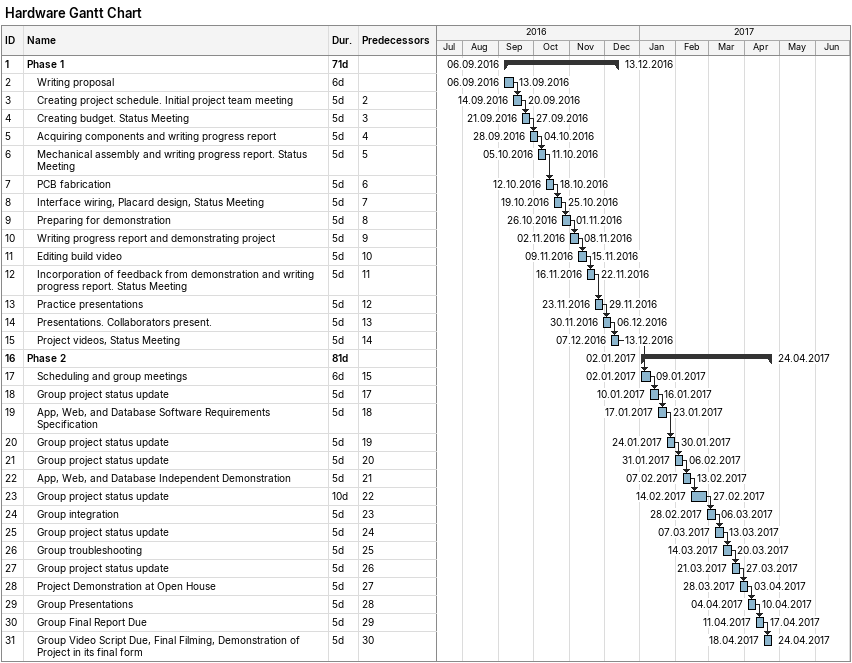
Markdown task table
Hardware Gantt Chart

| ID | Level | Task | Duration | Start | Finish | Predecessors |
|---|---|---|---|---|---|---|
| 1 | 1 | **Phase 1** | 71d | 2016-09-06 | 2016-12-13 |  |
| 2 | 2 | Writing proposal | 6d | 2016-09-06 | 2016-09-13 |  |
| 3 | 2 | Creating project schedule. Initial project team meeting | 5d | 2016-09-14 | 2016-09-20 | 2 |
| 4 | 2 | Creating budget. Status Meeting | 5d | 2016-09-21 | 2016-09-27 | 3 |
| 5 | 2 | Acquiring components and writing progress report | 5d | 2016-09-28 | 2016-10-04 | 4 |
| 6 | 2 | Mechanical assembly and writing progress report. Status Meeting | 5d | 2016-10-05 | 2016-10-11 | 5 |
| 7 | 2 | PCB fabrication | 5d | 2016-10-12 | 2016-10-18 | 6 |
| 8 | 2 | Interface wiring, Placard design, Status Meeting | 5d | 2016-10-19 | 2016-10-25 | 7 |
| 9 | 2 | Preparing for demonstration | 5d | 2016-10-26 | 2016-11-01 | 8 |
| 10 | 2 | Writing progress report and demonstrating project | 5d | 2016-11-02 | 2016-11-08 | 9 |
| 11 | 2 | Editing build video | 5d | 2016-11-09 | 2016-11-15 | 10 |
| 12 | 2 | Incorporation of feedback from demonstration and writing progress report. Status Meeting | 5d | 2016-11-16 | 2016-11-22 | 11 |
| 13 | 2 | Practice presentations | 5d | 2016-11-23 | 2016-11-29 | 12 |
| 14 | 2 | Presentations. Collaborators present. | 5d | 2016-11-30 | 2016-12-06 | 13 |
| 15 | 2 | Project videos, Status Meeting | 5d | 2016-12-07 | 2016-12-13 | 14 |
| 16 | 1 | **Phase 2** | 81d | 2017-01-02 | 2017-04-24 |  |
| 17 | 2 | Scheduling and group meetings | 6d | 2017-01-02 | 2017-01-09 | 15 |
| 18 | 2 | Group project status update | 5d | 2017-01-10 | 2017-01-16 | 17 |
| 19 | 2 | App, Web, and Database Software Requirements Specification | 5d | 2017-01-17 | 2017-01-23 | 18 |
| 20 | 2 | Group project status update | 5d | 2017-01-24 | 2017-01-30 | 19 |
| 21 | 2 | Group project status update | 5d | 2017-01-31 | 2017-02-06 | 20 |
| 22 | 2 | App, Web, and Database Independent Demonstration | 5d | 2017-02-07 | 2017-02-13 | 21 |
| 23 | 2 | Group project status update | 10d | 2017-02-14 | 2017-02-27 | 22 |
| 24 | 2 | Group integration | 5d | 2017-02-28 | 2017-03-06 | 23 |
| 25 | 2 | Group project status update | 5d | 2017-03-07 | 2017-03-13 | 24 |
| 26 | 2 | Group troubleshooting | 5d | 2017-03-14 | 2017-03-20 | 25 |
| 27 | 2 | Group project status update | 5d | 2017-03-21 | 2017-03-27 | 26 |
| 28 | 2 | Project Demonstration at Open House | 5d | 2017-03-28 | 2017-04-03 | 27 |
| 29 | 2 | Group Presentations | 5d | 2017-04-04 | 2017-04-10 | 28 |
| 30 | 2 | Group Final Report Due | 5d | 2017-04-11 | 2017-04-17 | 29 |
| 31 | 2 | Group Video Script Due, Final Filming, Demonstration of Project in its final form | 5d | 2017-04-18 | 2017-04-24 | 30 |
